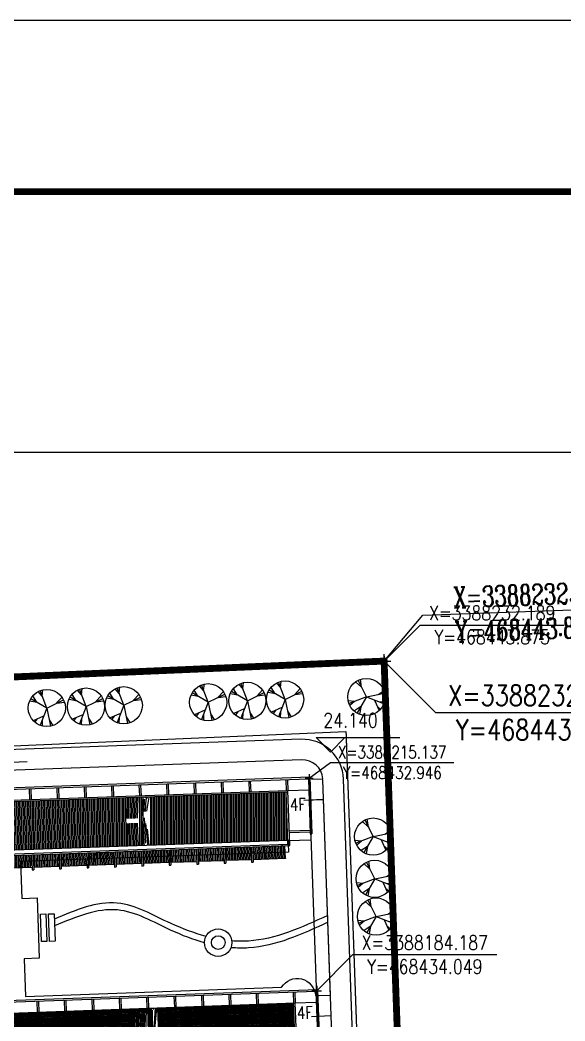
# Model space of a CAD drawing. Header units: millimetres. Extents: x 468001845 to 468595845, y 3387484553 to 3388325553.
# Drawn here: x 468390806 to 468470238, y 3388179776 to 3388325553 of the extents above; entities that cross this region are included whole.
import ezdxf
from ezdxf.enums import TextEntityAlignment as Align

# ---------------------------------------------------------------- set-up
doc = ezdxf.new("R2010")
doc.units = ezdxf.units.MM
doc.linetypes.add('10', pattern=[1, 0.5, 0.5])
doc.linetypes.add('ACAD_ISO04W100', pattern=[30.5, 24, -3, 0.5, -3])
for name, color, linetype in [('AXIS', 3, 'Continuous'), ('F-PLANT', 3, 'Continuous'), ('F-树13', 114, 'Continuous'), ('N-ROAD', 4, 'Continuous'), ('PUB_DIM', 3, 'Continuous'), ('PUB_TITLE', 4, 'Continuous'), ('TEXT', 7, 'Continuous'), ('屋顶', 7, 'Continuous'), ('红线', 1, 'Continuous')]:
    doc.layers.add(name, color=color, linetype=linetype)
doc.styles.add('_DIMFONT', font='TXT.shx')
doc.styles.add('DIM_FONT', font='SIMPLEX.shx', dxfattribs={"width": 0.8})
doc.styles.add('HZ1', font='COMPLEX', dxfattribs={"width": 0.7, "bigfont": 'FS64F'})
pattern_1 = [(90, (-10025.2701465186, -36783.54616189143), (-225, 1.377682148050174e-14), [])]

# ---------------------------------------------------------------- blocks, each defined once
blk = doc.blocks.new('A$C73886351')
at = {"layer": 'F-树13'}
for p, q in [((2161.102810332086, 6001.207597331144), (1249.344007232809, 7554.922065959312)), ((3508.178071380476, 7440.787867574487), (2585.424298710772, 8590.757640749682)), ((4508.192488116678, 4510.781754055992), (3052.211090900004, 8793.479612231255)), ((3510.016084869625, 7412.149676494766), (3741.452507695649, 8981.647202081047)), ((2126.189544490539, 5970.135215208866), (440.729731910862, 6351.420008653309)), ((4508.192488116678, 4510.781754055992), (736.6441554493504, 6917.458182758186)), ((4508.192488116678, 4510.781754055992), (8634.23370909132, 6359.068603120744)), ((6945.188213174231, 5646.106265571434), (8296.019491239102, 7028.339811979327)), ((6947.031050845864, 5617.392908633687), (8818.06181056879, 5795.064389547799)), ((3672.149399042013, 2585.709703267552), (1117.518836941221, 1558.086378082167)), ((4508.192488116678, 4510.781754055992), (2779.07553103508, 397.9455606290139)), ((4508.192488116678, 4510.781754055992), (5271.331607415224, 97.19751237658784)), ((2089.6913625038, 1937.17598929815), (1470.408875524183, 1235.208316660486)), ((3293.565812395769, 1582.570592257194), (3196.273236651323, 223.202002550941)), ((4986.339743385091, 1662.382042281795), (5852.067561304546, 249.6450113998726))]:
    blk.add_line(p, q, dxfattribs=at)
blk.add_circle((4516.363009608234, 4516.362999008503), 4519.230359219172, dxfattribs=at)
blk = doc.blocks.new('_DIMZB1')
blk.add_line((0, 0), (3000, 0))
at = {"style": '_DIMFONT', "width": 0.8}
for tag, p in [('X=', (1500, 250)), ('Y=', (1500, -250))]:
    blk.add_attdef(tag, text='', height=300, dxfattribs=at).set_placement(p, align=Align.MIDDLE)
blk = doc.blocks.new('A$C23D92A99')
h = blk.add_hatch()
h.set_pattern_fill('LINE', color=252, scale=1800, angle=90, style=0)
h.set_pattern_definition(pattern_1)
h.paths.add_polyline_path([(79687.4541310654, 14699.99976315338), (79987.4541310654, 14399.99976315338), (79387.45413106539, 14399.99976315338), (79687.4541310654, 14699.99976315338), (59209.99970134831, 14699.99976315338), (59209.99970134831, 7699.999763153377), (79687.45413106542, 7699.999763153377), (79387.45413106539, 7999.999763153406), (79987.4541310654, 7999.999763153392), (79687.45413106537, 7699.999763153377), (100369.9997013483, 7699.999763153377), (100369.9997013483, 14699.99976315338)])
h.paths.add_polyline_path([(80045.33944469952, 9837.386196381616), (79345.33944469954, 12637.38619638159), (80045.33944469952, 12637.38619638159)], flags=16)
h.paths.add_polyline_path([(78670.7662796689, 11674.60722777467), (78670.7662796689, 10979.16625911882), (76966.09125114254, 10979.16625911882), (76966.09125114256, 11674.60722777469)], flags=16)
h.paths.add_polyline_path([(77205.38027657445, 10950.00944282117), (78515.43693379824, 10950.00944282117), (78515.43693379824, 11676.6383380053), (77205.38027657445, 11676.6383380053)], flags=24)
h.paths.add_polyline_path([(79624.53266683384, 13888.74128042499), (80652.03266683384, 13888.74128042499), (80652.03266683384, 14338.74128042499), (79624.53266683384, 14338.74128042499)], flags=24)
h.paths.add_polyline_path([(79722.03266683384, 8076.00677747374), (80652.03266683384, 8076.00677747374), (80652.03266683384, 8526.00677747374), (79722.03266683384, 8526.00677747374)], flags=24)
h.paths.add_polyline_path([(80048.35239921376, 11201.28969811654), (80286.35239921376, 11201.28969811654), (80286.35239921376, 11621.28969811654), (80048.35239921376, 11621.28969811654)], flags=24)
h.paths.add_polyline_path([(79609.46307103982, 12656.72662850056), (79798.46307103982, 12656.72662850056), (79798.46307103982, 13076.72662850056), (79609.46307103982, 13076.72662850056)], flags=24)
h = blk.add_hatch()
h.set_pattern_fill('LINE', color=252, scale=1800, angle=90, style=0)
h.set_pattern_definition(pattern_1)
h.paths.add_polyline_path([(62969.99970134831, 5049.999763153377), (62969.99970134831, 6899.999763153377), (58969.99970134831, 6899.999763153377), (58969.99970134831, 5049.999763153406)])
h.paths.add_polyline_path([(62747.47861873568, 6681.514570439016, -1), (62947.47861873568, 6681.514570439016, -1)], flags=16)
h.paths.add_polyline_path([(99909.9997013483, 5049.999763153377), (99909.99970134832, 6899.999763153377), (95209.99970134831, 6899.999763153377), (95209.99970134831, 5049.999763153362)])
h.paths.add_polyline_path([(95350.7349367002, 6681.514570439016, -1), (95550.7349367002, 6681.514570439016, -1)], flags=16)
h = blk.add_hatch()
h.set_pattern_fill('LINE', color=252, scale=1800, angle=90, style=0)
h.set_pattern_definition(pattern_1)
h.paths.add_polyline_path([(63209.99970134832, 6899.999763153377), (63209.99970134831, 5049.999763153377), (66969.99970134831, 5049.999763153377), (66969.99970134831, 6899.999763153377)])
h.paths.add_polyline_path([(67209.99970134831, 6899.999763153377), (67209.99970134831, 5049.999763153377), (70969.99970134831, 5049.999763153377), (70969.99970134831, 6899.999763153377)])
h.paths.add_polyline_path([(71209.99970134831, 6899.999763153377), (71209.99970134831, 5049.999763153377), (74969.99970134831, 5049.999763153377), (74969.99970134831, 6899.999763153377)])
h.paths.add_polyline_path([(78969.99970134831, 5049.999763153377), (78969.99970134832, 6899.999763153377), (75209.99970134831, 6899.999763153377), (75209.99970134831, 5049.999763153377)])
h.paths.add_polyline_path([(78726.75787237147, 6681.514570439016, -1), (78926.75787237147, 6681.514570439016, -1)], flags=16)
h.paths.add_polyline_path([(82969.99970134831, 5049.999763153377), (82969.99970134831, 6899.999763153377), (79209.99970134832, 6899.999763153377), (79209.99970134831, 5049.999763153377)])
h.paths.add_polyline_path([(86969.99970134831, 5049.999763153377), (86969.9997013483, 6899.999763153377), (83209.99970134831, 6899.999763153377), (83209.99970134831, 5049.999763153377)])
h.paths.add_polyline_path([(90969.99970134832, 5049.999763153377), (90969.99970134831, 6899.999763153377), (87209.99970134831, 6899.999763153377), (87209.99970134831, 5049.999763153377)])
h.paths.add_polyline_path([(94969.9997013483, 5049.999763153348), (94969.99970134831, 6899.999763153377), (91209.99970134831, 6899.999763153377), (91209.99970134831, 5049.999763153377)])
for p, q in [((103909.9997013483, 16739.99976315338), (56569.99970134831, 16739.99976315338)), ((103669.9997013483, 16499.99976315338), (56569.99970134831, 16499.99976315335)), ((62969.99970134831, 16499.99976315338), (62969.99970134831, 14939.99976315338)), ((63209.99970134831, 16499.99976315338), (63209.99970134831, 14939.99976315338)), ((66969.99970134831, 16499.99976315338), (66969.99970134831, 14939.99976315338)), ((67209.99970134831, 16499.99976315338), (67209.99970134831, 14939.99976315338)), ((70969.99970134831, 16499.99976315338), (70969.99970134831, 14939.99976315338)), ((71209.99970134831, 16499.99976315338), (71209.99970134831, 14939.99976315338)), ((74969.99970134831, 16499.99976315338), (74969.99970134831, 14939.99976315338)), ((75209.99970134831, 16499.99976315338), (75209.99970134831, 14939.99976315338)), ((78969.99970134831, 16499.99976315338), (78969.99970134831, 14939.99976315338)), ((79209.99970134831, 16499.99976315338), (79209.99970134831, 14939.99976315338)), ((82969.99970134831, 16499.99976315338), (82969.99970134831, 14939.99976315338)), ((83209.99970134831, 16499.99976315338), (83209.99970134831, 14939.99976315338)), ((86969.99970134831, 16499.99976315338), (86969.99970134831, 14939.99976315338)), ((87209.99970134831, 16499.99976315338), (87209.99970134831, 14939.99976315338)), ((90969.99970134831, 16499.99976315338), (90969.99970134831, 14939.99976315338)), ((91209.99970134831, 16499.99976315338), (91209.99970134831, 14939.99976315338)), ((94969.99970134831, 16499.99976315338), (94969.99970134831, 14939.99976315338)), ((95209.99970134831, 16499.99976315338), (95209.99970134831, 14939.99976315338)), ((100369.9997013483, 16499.99976315338), (100369.9997013483, 14939.99976315338)), ((100609.9997013483, 16499.99976315338), (100609.9997013483, 14939.99976315338)), ((103669.9997013483, 16499.99976315338), (103669.9997013483, 8509.999763153377)), ((103909.9997013483, 16739.99976315338), (103909.9997013483, 8509.999763153377)), ((58969.99970134831, 14939.99976315338), (100609.9997013483, 14939.99976315338)), ((100609.9997013483, 14699.99976315338), (58969.99970134831, 14699.99976315338)), ((100369.9997013483, 7139.999763153377), (100369.9997013483, 14699.99976315338)), ((100609.9997013483, 6899.999763153377), (100609.9997013483, 14939.99976315338)), ((100609.9997013483, 14939.99976315338), (103669.9997013483, 14939.99976315338)), ((103669.9997013473, 8999.999763153319), (100609.9997013483, 8999.999763153319)), ((103669.9997013473, 8759.999763153319), (100609.9997013483, 8759.999763153319)), ((59209.99970134831, 7699.999763153377), (100369.9997013483, 7699.999763153377)), ((103669.9997013483, 8509.999763153377), (103909.9997013483, 8509.999763153377)), ((58969.99970134831, 6899.999763153377), (100609.9997013483, 6899.999763153377)), ((59209.99970134831, 7139.999763153377), (100369.9997013483, 7139.999763153377)), ((62969.99970134831, 6899.999763153377), (62969.99970134831, 4699.999763153377)), ((63209.99970134831, 6899.999763153377), (63209.99970134831, 4699.999763153377)), ((66969.99970134831, 6899.999763153377), (66969.99970134831, 4699.999763153377)), ((67209.99970134831, 6899.999763153377), (67209.99970134831, 4699.999763153377)), ((70969.99970134831, 6899.999763153377), (70969.99970134831, 4699.999763153377)), ((71209.99970134831, 6899.999763153377), (71209.99970134831, 4699.999763153377)), ((74969.99970134831, 6899.999763153377), (74969.99970134831, 4699.999763153377)), ((75209.99970134831, 6899.999763153377), (75209.99970134831, 4699.999763153377)), ((78969.99970134831, 6899.999763153377), (78969.99970134831, 4699.999763153377)), ((79209.99970134831, 6899.999763153377), (79209.99970134831, 4699.999763153377)), ((82969.99970134831, 6899.999763153377), (82969.99970134831, 4699.999763153377)), ((83209.99970134831, 6899.999763153377), (83209.99970134831, 4699.999763153377)), ((86969.99970134831, 6899.999763153377), (86969.99970134831, 4699.999763153377)), ((87209.99970134831, 6899.999763153377), (87209.99970134831, 4699.999763153377)), ((90969.99970134831, 6899.999763153377), (90969.99970134831, 4699.999763153377)), ((91209.99970134831, 6899.999763153377), (91209.99970134831, 4699.999763153377)), ((94969.99970134831, 6899.999763153377), (94969.99970134831, 4699.999763153377)), ((95209.99970134831, 6899.999763153377), (95209.99970134831, 4699.999763153377)), ((99909.99970134832, 5049.999763153392), (99909.99970134831, 6899.999763153377)), ((62969.99970134831, 5049.999763153377), (58769.99970134831, 5049.999763153406)), ((62969.99970134831, 4699.999763153377), (63209.99970134831, 4699.999763153377)), ((66969.99970134831, 5049.999763153377), (63209.99970134831, 5049.999763153377)), ((66969.99970134831, 4699.999763153377), (67209.99970134831, 4699.999763153362)), ((70969.99970134832, 5049.999763153377), (67209.99970134831, 5049.999763153377)), ((70969.99970134831, 4699.999763153362), (71209.99970134831, 4699.999763153377)), ((74969.9997013483, 5049.999763153377), (71209.99970134832, 5049.999763153377)), ((74969.99970134831, 4699.999763153377), (75209.99970134831, 4699.999763153377)), ((78969.99970134832, 5049.999763153377), (75209.9997013483, 5049.999763153377)), ((78969.99970134832, 4699.999763153377), (79209.99970134831, 4699.999763153377)), ((82969.99970134831, 5049.999763153377), (79209.99970134831, 5049.999763153377)), ((82969.99970134831, 4699.999763153377), (83209.99970134832, 4699.999763153377)), ((86969.99970134831, 5049.999763153377), (83209.99970134831, 5049.999763153377)), ((86969.99970134831, 4699.999763153377), (87209.99970134831, 4699.999763153377)), ((90969.99970134831, 5049.999763153377), (87209.99970134831, 5049.999763153377)), ((90969.99970134831, 4699.999763153377), (91209.99970134832, 4699.999763153377)), ((94969.99970134831, 5049.999763153362), (91209.99970134831, 5049.999763153377)), ((94969.99970134832, 4699.999763153377), (95209.99970134831, 4699.999763153377)), ((99909.99970134832, 5049.999763153392), (95209.99970134831, 5049.999763153362)), ((99909.99970134729, 5199.99976315329), (99909.99970134729, 5069.999763153406))]:
    blk.add_line(p, q)
blk = doc.blocks.new('A$C6B3938BB')
h = blk.add_hatch()
h.set_pattern_fill('LINE', color=252, scale=1500, angle=90, style=0)
h.set_pattern_definition([(90, (-113919.0953418226, -36781.14524380688), (-187.5, 1.148068456708479e-14), [])])
h.paths.add_polyline_path([(62970.0000213795, 5500.000284751965), (58970.0000213795, 5500.00028475195), (58970.0000213795, 5739.997832442648), (58770.00002139452, 5739.997832442634), (58770.0000213795, 3650.000284751979), (62970.0000213795, 3650.00028475195)])
h.paths.add_polyline_path([(100370.0000213796, 13540.00028475195), (79687.4544510966, 13540.00028475195), (79987.4544510966, 13240.00028475194), (79387.4544510966, 13240.00028475195), (79687.4544510966, 13540.00028475195), (59210.00002137953, 13540.00028475195), (59210.00002137953, 5740.00028475195), (79687.4544510966, 5740.000284751965), (79387.4544510966, 6040.000284751935), (79987.4544510966, 6040.000284751935), (79687.4544510966, 5740.00028475195), (100370.0000213795, 5740.00028475195)])
h.paths.add_polyline_path([(76966.09157117372, 8765.392820130626), (76966.09157117375, 9460.833788786505), (78670.76659970006, 9460.833788786505), (78670.76659970006, 8765.392820130626)], flags=16)
h.paths.add_polyline_path([(79345.33976473071, 7802.613851523725), (80045.33976473071, 10602.61385152368), (80045.33976473068, 7802.61385152374)], flags=16)
h.paths.add_polyline_path([(66970.0000213795, 5500.00028475195), (63210.0000213795, 5500.00028475195), (63210.0000213795, 3650.00028475195), (66970.0000213795, 3650.00028475195)])
h.paths.add_polyline_path([(70970.0000213795, 5500.000284751965), (67210.0000213795, 5500.000284751965), (67210.0000213795, 3650.00028475195), (70970.0000213795, 3650.00028475195)])
h.paths.add_polyline_path([(74970.00002137947, 5500.00028475195), (71210.00002137953, 5500.00028475195), (71210.0000213795, 3650.00028475195), (74970.0000213795, 3650.00028475195)])
h.paths.add_polyline_path([(78970.0000213795, 5500.000284751965), (75210.0000213795, 5500.00028475195), (75210.0000213795, 3650.00028475195), (78970.0000213795, 3650.00028475195)])
h.paths.add_polyline_path([(82970.00002137953, 5500.000284751965), (79210.00002137947, 5500.00028475195), (79210.0000213795, 3650.00028475195), (82970.0000213795, 3650.00028475195)])
h.paths.add_polyline_path([(86970.0000213795, 5500.000284751965), (83210.0000213795, 5500.000284751965), (83210.0000213795, 3650.00028475195), (86970.0000213795, 3650.00028475195)])
h.paths.add_polyline_path([(90970.0000213795, 5500.00028475195), (87210.0000213795, 5500.00028475195), (87210.0000213795, 3650.00028475195), (90970.0000213795, 3650.00028475195)])
h.paths.add_polyline_path([(94970.0000213795, 5500.000284751965), (91210.0000213795, 5500.000284751965), (91210.0000213795, 3650.00028475195), (94970.0000213795, 3650.000284751935)])
h.paths.add_polyline_path([(99910.00002137953, 5500.00028475195), (95210.0000213795, 5500.00028475195), (95210.0000213795, 3650.000284751935), (99910.0000213795, 3650.000284751965)])
h.paths.add_polyline_path([(77205.38059660562, 8763.361709900026), (78515.43725382944, 8763.361709900026), (78515.43725382944, 9489.990605084167), (77205.38059660562, 9489.990605084167)], flags=24)
h.paths.add_polyline_path([(79624.53298686503, 6101.258767480336), (80652.03298686503, 6101.258767480336), (80652.03298686503, 6551.258767480336), (79624.53298686503, 6551.258767480336)], flags=24)
h.paths.add_polyline_path([(79657.03298686503, 12713.9932704316), (80652.03298686503, 12713.9932704316), (80652.03298686503, 13163.9932704316), (79657.03298686503, 13163.9932704316)], flags=24)
h.paths.add_polyline_path([(80048.35271924495, 8818.710349788787), (80286.35271924495, 8818.710349788787), (80286.35271924495, 9238.710349788787), (80048.35271924495, 9238.710349788787)], flags=24)
h.paths.add_polyline_path([(79609.46339107101, 7363.273419404766), (79798.46339107101, 7363.273419404766), (79798.46339107101, 7783.273419404766), (79609.46339107101, 7783.273419404766)], flags=24)
for p, q in [((103910.0000213795, 15340.00028475195), (56570.0000213795, 15340.00028475195)), ((103670.0000213795, 15100.00028475195), (56570.0000213795, 15100.00028475192)), ((62970.0000213795, 15100.00028475195), (62970.0000213795, 13540.00028475195)), ((63210.0000213795, 15100.00028475195), (63210.0000213795, 13540.00028475195)), ((66970.0000213795, 15100.00028475195), (66970.0000213795, 13540.00028475195)), ((67210.0000213795, 15100.00028475195), (67210.0000213795, 13540.00028475195)), ((70970.0000213795, 15100.00028475195), (70970.0000213795, 13540.00028475195)), ((71210.0000213795, 15100.00028475195), (71210.0000213795, 13540.00028475195)), ((74970.0000213795, 15100.00028475195), (74970.0000213795, 13540.00028475195)), ((75210.0000213795, 15100.00028475195), (75210.0000213795, 13540.00028475195)), ((78970.0000213795, 15100.00028475195), (78970.0000213795, 13540.00028475195)), ((79210.0000213795, 15100.00028475195), (79210.0000213795, 13540.00028475195)), ((82970.0000213795, 15100.00028475195), (82970.0000213795, 13540.00028475195)), ((83210.0000213795, 15100.00028475195), (83210.0000213795, 13540.00028475195)), ((86970.0000213795, 15100.00028475195), (86970.0000213795, 13540.00028475195)), ((87210.0000213795, 15100.00028475195), (87210.0000213795, 13540.00028475195)), ((90970.0000213795, 15100.00028475195), (90970.0000213795, 13540.00028475195)), ((91210.0000213795, 15100.00028475195), (91210.0000213795, 13540.00028475195)), ((94970.0000213795, 15100.00028475195), (94970.0000213795, 13540.00028475195)), ((95210.0000213795, 15100.00028475195), (95210.0000213795, 13540.00028475195)), ((100370.0000213795, 15100.00028475195), (100370.0000213795, 13540.00028475195)), ((100610.0000213795, 15100.00028475195), (100610.0000213795, 13540.00028475195)), ((103670.0000213795, 15100.00028475195), (103670.0000213795, 7110.00028475195)), ((103910.0000213795, 15340.00028475195), (103910.0000213795, 7110.00028475195)), ((58970.0000213795, 13540.00028475195), (100610.0000213795, 13540.00028475195)), ((100370.0000213795, 5740.00028475195), (100370.0000213795, 13540.00028475195)), ((100610.0000213795, 5500.00028475195), (100610.0000213795, 13540.00028475195)), ((100610.0000213795, 13540.00028475195), (103670.0000213795, 13540.00028475195))]:
    blk.add_line(p, q)

msp = doc.modelspace()

# ---------------------------------------------------------------- linework, layer by layer
for p, q in [((468432830.6902782, 3388215012.799791), (468433061.9897568, 3388215261.195747)), ((468428866.79999, 3388205505.58286), (468429115.1959465, 3388205274.283381)), ((468433933.7692762, 3388184062.450573), (468434165.0687549, 3388184310.846529))]:
    msp.add_line(p, q)
at = {"layer": 'AXIS'}
msp.add_lwpolyline([(468024799.2805306, 3388262599.34517), (468572068.273187, 3388262599.34517), (468572068.273187, 3387579084.391655), (468024799.2805306, 3387579084.391655)], close=True, dxfattribs=at)
at = {"layer": 'F-PLANT'}
msp.add_lwpolyline([(468429947.4565872, 3388204383.361263), (468390902.246902, 3388202991.779201), (468391093.1575713, 3388197635.180176), (468393291.7616489, 3388197713.539032), (468393605.1970763, 3388188919.122722), (468391406.5929989, 3388188840.763865), (468391601.7777878, 3388183364.240981), (468428935.7594779, 3388184694.834405, -0.7354414018698173), (468433867.1538101, 3388183469.701783), (468436073.4385351, 3388183548.334381), (468435058.335162, 3388212030.250839), (468432979.6549433, 3388211956.166102), (468433187.6620907, 3388206119.871642), (468429889.7559744, 3388206002.333357), (468429904.0030393, 3388205602.587161)], format="xyb", close=True, dxfattribs=at)
for radius in [2000, 1000]:
    msp.add_circle((468419693.2084409, 3388191182.443789), radius, dxfattribs=at)
for points, knots in [([(468417916.4203495, 3388192100.607215), (468416195.2429652, 3388192556.691453), (468411765.4021474, 3388194233.903065), (468404748.4654941, 3388198398.76055), (468398904.907526, 3388195923.42123), (468395803.902447, 3388194609.831146)], [18449.85185718882, 18449.85185718882, 18449.85185718882, 18449.85185718882, 23713.17651247359, 32094.27311512347, 41570.78065566612, 41570.78065566612, 41570.78065566612, 41570.78065566612]), ([(468417693.2396258, 3388191171.27517), (468416059.6121062, 3388191622.496439), (468411720.9294735, 3388193282.074677), (468404784.0831563, 3388197399.395061), (468398940.5251882, 3388194924.05574), (468395839.5201093, 3388193610.465656)], [18713.75091335245, 18713.75091335245, 18713.75091335245, 18713.75091335245, 23713.17651247359, 32094.27311512347, 41570.78065566612, 41570.78065566612, 41570.78065566612, 41570.78065566612]), ([(468435660.1413307, 3388195144.686789), (468431846.868857, 3388193401.791489), (468427259.430571, 3388191305.055764), (468422484.8181185, 3388191372.153886), (468421676.8918207, 3388191437.395253)], [0, 0, 0, 0, 12156.66978336354, 14624.70169069554, 14624.70169069554, 14624.70169069554, 14624.70169069554]), ([(468435695.758993, 3388194145.3213), (468431882.4865193, 3388192402.426), (468427244.6934488, 3388190282.675104), (468422415.5945628, 3388190374.522139), (468421554.83067, 3388190451.442642)], [0, 0, 0, 0, 12156.66978336354, 14785.23217725204, 14785.23217725204, 14785.23217725204, 14785.23217725204])]:
    msp.add_open_spline(points, degree=3, knots=knots, dxfattribs=at)
at = {"layer": 'N-ROAD'}
for p, q in [((468431743.9538522, 3388220797.763402), (468309058.583678, 3388216425.222907)), ((468431850.8068389, 3388217799.666933), (468309165.4366647, 3388213427.126438)), ((468439593.4424573, 3388028631.641148), (468432957.0253153, 3388214837.188126)), ((468433272.5481526, 3388214968.509636), (468434949.082738, 3388215028.261792)), ((468436674.3084966, 3388166689.038569), (468434955.7562948, 3388214908.42345)), ((468443867.8093979, 3388049080.630516), (468437953.8527642, 3388215015.276436)), ((468432180.1625515, 3388211927.671973), (468435058.335162, 3388212030.250839)), ((468434394.5045122, 3388183488.496709), (468436073.4385351, 3388183548.334381)), ((468433302.1189112, 3388180447.659044), (468436180.2915217, 3388180550.237912))]:
    msp.add_line(p, q, dxfattribs=at)
for radius, start in [(6000, 2.041182930001534), (3000, 4.333623851091293)]:
    msp.add_arc((468431957.6598255, 3388214801.570464), radius, start, 92.04117305613175, dxfattribs=at)
at = {"layer": 'PUB_DIM'}
for p, q in [((468443874.9999999, 3388232189), (468449124.9999999, 3388237439)), ((468442874.9999999, 3388232189), (468444874.9999999, 3388232189)), ((468443174.9999999, 3388232189), (468444574.9999999, 3388232189)), ((468443874.9999999, 3388231189), (468443874.9999999, 3388233189)), ((468443874.9999999, 3388232889), (468443874.9999999, 3388231489)), ((468443874.9999999, 3388232189), (468451374.9999999, 3388224689)), ((468436072.0158346, 3388218943.925079), (468433972.0158346, 3388221043.925079)), ((468433972.0158346, 3388221043.925079), (468438172.0158346, 3388221043.925079)), ((468438172.0158346, 3388221043.925079), (468436072.0158346, 3388218943.925079)), ((468438172.0158346, 3388221043.925079), (468446172.0158346, 3388221043.925079)), ((468432946.3400175, 3388215136.997769), (468436054.7262247, 3388217426.162934)), ((468432346.3400175, 3388215136.997769), (468433546.3400175, 3388215136.997769)), ((468432946.3400175, 3388215736.997769), (468432946.3400175, 3388214536.997769)), ((468434049.4190144, 3388184186.64855), (468439299.4190144, 3388189436.64855)), ((468433349.4190144, 3388184186.64855), (468434749.4190144, 3388184186.64855)), ((468434049.4190144, 3388184886.64855), (468434049.4190144, 3388183486.64855))]:
    msp.add_line(p, q, dxfattribs=at)
msp.add_lwpolyline([(468381389.2230504, 3388217104.844884), (468391848.3754956, 3388217572.06081)], dxfattribs=at)
at = {"layer": 'PUB_TITLE'}
msp.add_lwpolyline([(468001844.9631544, 3387484552.711796), (468001844.9631544, 3388325552.711796), (468595844.9631544, 3388325552.711796), (468595844.9631544, 3387484552.711796)], close=True, dxfattribs=at)
at = {"layer": 'PUB_TITLE', "const_width": 1000}
msp.add_lwpolyline([(468011844.9631544, 3387494552.711796), (468585844.9631544, 3387494552.711796), (468585844.9631544, 3388300552.711796), (468011844.9631544, 3388300552.711796)], close=True, dxfattribs=at)
at = {"layer": 'TEXT', "linetype": '10'}
msp.add_lwpolyline([(468443875, 3388232189), (468449523.2964643, 3388238880.561569), (468480788.3986644, 3388239994.858451)], dxfattribs=at)
at = {"layer": '屋顶'}
for points in [[(468393776.9902342, 3388195329.308921), (468394576.482626, 3388195357.803051), (468394718.9532748, 3388191360.341093), (468393919.460883, 3388191331.846963)], [(468394976.2288219, 3388195372.050116), (468395775.7212137, 3388195400.544246), (468395918.1918625, 3388191403.082287), (468395118.6994707, 3388191374.588158)]]:
    msp.add_lwpolyline(points, close=True, dxfattribs=at)
at = {"layer": '红线'}
msp.add_line((468101774.0054864, 3388207546.438818), (468438308.3836011, 3388221941.742844), dxfattribs=at)
at = {"layer": '红线', "linetype": 'ACAD_ISO04W100'}
msp.add_line((468438308.3836009, 3388221941.742844), (468450556.1286663, 3387878110.237474), dxfattribs=at)
at = {"layer": '红线', "linetype": 'ACAD_ISO04W100', "ltscale": 0.3, "const_width": 1000}
msp.add_lwpolyline([(468456538.4060077, 3387876680.108812), (468443874.9999999, 3388232189), (468081435.7709247, 3388216685.612432), (468092838.2142675, 3387896584.300841), (468309460.1018624, 3387889301.225389), (468428615.5709037, 3387825139.68307)], close=True, dxfattribs=at)

# ---------------------------------------------------------------- block references
at = {"rotation": 2.041173451459495}
for name, p in [('A$C23D92A99', (468329814.1616695, 3388194830.786421)), ('A$C6B3938BB', (468330867.3756393, 3388165279.548356))]:
    msp.add_blockref(name, p, dxfattribs=at)
at = {"layer": 'F-树13'}
for p, xscale, yscale, zscale, rotation in [((468426830.5397756, 3388223789.555831), 0.6000000000000001, 0.6000000000000001, 0.6000000000000001, 2.041173454315652), ((468444095.7555668, 3388224353.016361), 0.6, 0.6, 0.6, 92.04117345431564), ((468392105.5041459, 3388222551.945965), 0.6000000000000001, 0.6000000000000001, 0.6000000000000001, 2.041173454315652), ((468397819.7493326, 3388222755.603242), 0.6000000000000001, 0.6000000000000001, 0.6000000000000001, 2.041173454315652), ((468403314.2167141, 3388222951.427578), 0.6000000000000001, 0.6000000000000001, 0.6000000000000001, 2.041173454315652), ((468415621.8272074, 3388223390.074218), 0.6000000000000001, 0.6000000000000001, 0.6000000000000001, 2.041173454315652), ((468421336.0723943, 3388223593.731495), 0.6000000000000001, 0.6000000000000001, 0.6000000000000001, 2.041173454315652), ((468445092.0654142, 3388204019.221645), 0.6, 0.6, 0.6, 92.04117345431564), ((468445311.3887337, 3388197865.416399), 0.6, 0.6, 0.6, 92.04117345431564), ((468445507.2130695, 3388192370.949018), 0.6, 0.6, 0.6, 92.04117345431564)]:
    msp.add_blockref('A$C73886351', p, dxfattribs=dict(at, xscale=xscale, yscale=yscale, zscale=zscale, rotation=rotation))
at = {"layer": 'PUB_DIM'}
ref = msp.add_blockref('_DIMZB1', (468449124.9999999, 3388237439), dxfattribs=dict(at, xscale=-7, yscale=7, zscale=7, rotation=180))
ref.add_attrib('X=', 'Y=468443.875', dxfattribs={"layer": '0', "height": 2100, "style": '_DIMFONT', "width": 0.8}).set_placement((468459624.9999999, 3388235689), align=Align.MIDDLE)
ref.add_attrib('Y=', 'X=3388232.189', dxfattribs={"layer": '0', "height": 2100, "style": '_DIMFONT', "width": 0.8}).set_placement((468459624.9999999, 3388239189), align=Align.MIDDLE)
at = {"layer": 'PUB_DIM', "xscale": 10, "yscale": 10, "zscale": 10}
msp.add_blockref('_DIMZB1', (468451374.9999999, 3388224689), dxfattribs=at).add_auto_attribs({'X=': 'X=3388232.189', 'Y=': 'Y=468443.875'})
at = {"layer": 'PUB_DIM'}
ref = msp.add_blockref('_DIMZB1', (468436054.7262247, 3388217426.162934), dxfattribs=dict(at, xscale=-6, yscale=6, zscale=6, rotation=180))
ref.add_attrib('X=', 'Y=468432.946', dxfattribs={"layer": '0', "height": 1800, "style": '_DIMFONT', "width": 0.8}).set_placement((468445054.7262247, 3388215926.162934), align=Align.MIDDLE)
ref.add_attrib('Y=', 'X=3388215.137', dxfattribs={"layer": '0', "height": 1800, "style": '_DIMFONT', "width": 0.8}).set_placement((468445054.7262247, 3388218926.162934), align=Align.MIDDLE)
ref = msp.add_blockref('_DIMZB1', (468439299.4190144, 3388189436.64855), dxfattribs=dict(at, xscale=-7, yscale=7, zscale=7, rotation=180))
ref.add_attrib('X=', 'Y=468434.049', dxfattribs={"layer": '0', "height": 2100, "style": '_DIMFONT', "width": 0.8}).set_placement((468449799.4190144, 3388187686.64855), align=Align.MIDDLE)
ref.add_attrib('Y=', 'X=3388184.187', dxfattribs={"layer": '0', "height": 2100, "style": '_DIMFONT', "width": 0.8}).set_placement((468449799.4190144, 3388191186.64855), align=Align.MIDDLE)

# ---------------------------------------------------------------- texts
at = {"layer": 'PUB_DIM', "style": 'DIM_FONT', "width": 0.8}
msp.add_text('24.140', height=2100, dxfattribs=at).set_placement((468442938.0158346, 3388222513.925079), align=Align.RIGHT)
at = {"layer": 'TEXT', "linetype": '10', "style": 'HZ1', "width": 0.8}
for p in [(468430166.8069906, 3388210356.423202), (468431179.7490787, 3388180042.827778)]:
    msp.add_text('4F', height=1800, rotation=2.041173454313174, dxfattribs=at).set_placement(p)
at = {"layer": 'TEXT', "linetype": '10', "insert": (468453952.4101735, 3388242949.406153), "char_height": 3000, "width": 30000, "attachment_point": 1, "rotation": 2.0411734543156395, "style": 'HZ1'}
msp.add_mtext('\\A1;X=3388232.1892\\PY=468443.8748', dxfattribs=at)

doc.saveas('drawing.dxf')
